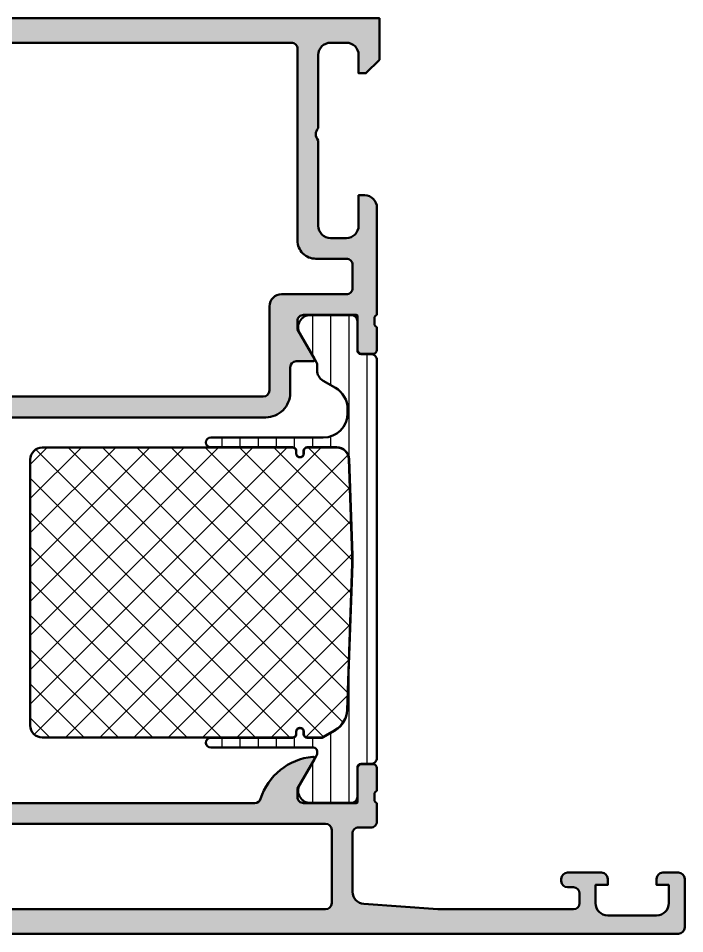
# Model space of a CAD drawing. Extents: x -20 to 78, y 0 to 75.
# Drawn here: x 23.4 to 78, y 0 to 75 of the extents above; entities that cross this region are included whole.
import ezdxf

# ---------------------------------------------------------------- set-up
doc = ezdxf.new("R2010")
doc.units = 0
for name, color, linetype, lineweight in [('0S-Alu contour', 7, 'Continuous', 50), ('0S-Alu hatch', 252, 'Continuous', 25), ('0S-Plastic contour', 254, 'Continuous', 50), ('0S-Plastic hatch', 253, 'Continuous', 25), ('0S-PT contour', 91, 'Continuous', 50), ('0S-PT hatch', 103, 'Continuous', 25)]:
    doc.layers.add(name, color=color, linetype=linetype, lineweight=lineweight)

# ---------------------------------------------------------------- blocks, each defined once
blk = doc.blocks.new('398120__02D1A9B0_3933_430B_B89F_AB58C36A9925_')
at = {"layer": '0S-Alu hatch'}
h = blk.add_hatch(color=256, dxfattribs=at)
edge = h.paths.add_edge_path()
edge.add_arc((51.80000305164131, 59.50001525878853), 1.000000000116848, 0, 90.00087426482519)
edge.add_line((51.79998779284158, 60.50001525878896), (51.30000305175771, 60.50001525878849))
edge.add_line((51.30000305175771, 60.50001525878849), (51.30000305175768, 58.00001525878918))
edge.add_ellipse((50.29991565428434, 58.00010265625186), major_axis=(-1.000087401292168, 0), ratio=1, start_angle=90.00501389832078, end_angle=179.994992931788, ccw=False)
edge.add_line((50.30000317096669, 57.00001525878895), (48.99995434284209, 57.00001525878928))
edge.add_ellipse((49.00001314057064, 58.0000740565179), major_axis=(-1.000058799457105, 0), ratio=1, start_angle=0.0033686639744132663, end_angle=89.9966313363825, ccw=False)
edge.add_line((47.99995434284202, 58.00001525878688), (47.99995434284219, 65.00001526045027))
edge.add_ellipse((48.52492478359097, 65.49998366327704), major_axis=(-0.724956803875319, 0), ratio=1, start_angle=-43.607853787461124, end_angle=43.6026217827727, ccw=False)
edge.add_line((47.9999999999997, 66.00000000206686), (47.99999999999987, 71.9999999999998))
edge.add_ellipse((49.00005492741279, 71.99994507258678), major_axis=(-1.000054928921338, 0), ratio=1, start_angle=270.0031469360514, end_angle=359.9968530639975, ccw=False)
edge.add_line((49.00000000000042, 72.99999999999967), (50.30000305175796, 73))
edge.add_ellipse((50.29997722375023, 71.99997417199249), major_axis=(-1.000025828341043, 0), ratio=1, start_angle=180.0014797973691, end_angle=269.99852020238404, ccw=False)
edge.add_line((51.30000305175775, 71.99999999999594), (51.30000305175774, 70.49999999999977))
edge.add_line((51.30000305175774, 70.49999999999977), (51.89999389648405, 70.5000000000001))
edge.add_line((51.89999389648405, 70.5000000000001), (52.99999999999968, 71.60000610351538))
edge.add_line((52.99999999999968, 71.60000610351538), (53.00000000000013, 75.00000000000011))
edge.add_line((53.00000000000013, 75.00000000000011), (-19.50000000000563, 75))
edge.add_arc((-19.5000152601863, 74.50001525669379), 0.4999847435390946, 89.998251258746, 180.0069943259561)
edge.add_line((-20, 74.49995422154791), (-20, 70.50000000001023))
edge.add_arc((-19.4999694824217, 70.50003051757794), 0.5000305185095606, 180.0034968421549, 269.9965031559772)
edge.add_line((-19.50000000000509, 69.99999999999964), (-18.19999694824733, 69.99999999999955))
edge.add_arc((-18.19996642880176, 70.49996948335261), 0.4999694842845774, 269.9965025156924, 360.0069945406403)
edge.add_line((-17.6999969482427, 70.5000305185091), (-17.69999694824231, 71.00000000000036))
edge.add_line((-17.69999694824231, 71.00000000000036), (-18.69999694824236, 71.00000000000001))
edge.add_line((-18.69999694824236, 71.00000000000001), (-18.69999694824227, 72.49999999999974))
edge.add_ellipse((-17.6999318731448, 72.49993492490232), major_axis=(-1.000065077214713, 0), ratio=1, start_angle=270.0037282858344, end_angle=359.99627171418564, ccw=False)
edge.add_line((-17.69999694824266, 73.49999999999979), (-13.6999969482427, 73.5))
edge.add_ellipse((-13.70001368614043, 72.49998326210189), major_axis=(-1.000016738038183, 0), ratio=1, start_angle=180.0009589945736, end_angle=269.9990410051536, ccw=False)
edge.add_line((-12.69999694824233, 72.49999999999488), (-12.69999694824233, 70.99999999999989))
edge.add_line((-12.69999694824233, 70.99999999999989), (-13.69999694824233, 70.99999999999989))
edge.add_line((-13.69999694824233, 70.99999999999989), (-13.69999694824234, 70.49999999999974))
edge.add_arc((-13.19998621828667, 70.50001072995522), 0.5000107300708054, 180.0012295357285, 269.998770464053)
edge.add_line((-13.1999969482422, 69.99999999999955), (-11.89999389648497, 69.99999999999987))
edge.add_arc((-11.89998357637401, 70.49998967988942), 0.4999896799960589, 269.9988173779864, 360.0011826219717)
edge.add_line((-11.39999389648446, 70.50000000000001), (-11.39999389648426, 72.49999999999997))
edge.add_ellipse((-10.89998573452676, 72.49999183804262), major_axis=(-0.5000081620241157, 0), ratio=1, start_angle=270.0009352761508, end_angle=359.99906472380104, ccw=False)
edge.add_line((-10.89999389648412, 73.00000000000011), (-5.499984741216316, 72.99999999999977))
edge.add_ellipse((-5.499969481490239, 72.50003051501768), major_axis=(-0.4999694852149618, 0), ratio=1, start_angle=179.993005459464, end_angle=270.0017487425267, ccw=False)
edge.add_line((-5.000000000000795, 72.499969479862), (-5.000000000000085, 65.69967314112003))
edge.add_arc((-4.499991838042532, 65.69968130307734), 0.500008162024169, 180.0009352761989, 269.9990647238342)
edge.add_line((-4.500000000000021, 65.19967314111979), (-2.000000000000056, 65.19968839990895))
edge.add_line((-2.000000000000056, 65.19968839990895), (-2.000000000000341, 58.50017020381485))
edge.add_ellipse((-2.525024219871546, 58.00016275935336), major_axis=(-0.7250226727270503, 0), ratio=1, start_angle=136.3989482371448, end_angle=223.6019249855693, ccw=False)
edge.add_line((-1.999992379642126, 57.50016331664008), (-2.00000000000017, 50.70000762939478))
edge.add_ellipse((-2.07883644654323, 50.43248703740165), major_axis=(-0.2788950563274461, 0), ratio=1, start_angle=178.835410625902, end_angle=253.58012358050502, ccw=False)
edge.add_line((-1.79999900000017, 50.42681862940328), (-1.79999900000017, 49.97322462940329))
edge.add_ellipse((-2.078867095643338, 49.96756396992623), major_axis=(-0.2789255417371498, 0), ratio=1, start_angle=106.42459455535459, end_angle=181.1628700728881, ccw=False)
edge.add_line((-2.00000000000017, 49.70002062940328), (-2.00000000000017, 47.82000962939477))
edge.add_arc((-1.700000000000166, 47.82000962939477), 0.3000000000000043, 180, 269.9999999999986)
edge.add_line((-1.700000000000173, 47.52000962939477), (-0.7200256809573986, 47.52000962939478))
edge.add_arc((-0.7200256809573915, 47.82000962939479), 0.3000000000000114, 269.9999999999986, 360)
edge.add_line((-0.4200256809573802, 47.82000962939479), (-0.4200256809573731, 50.58000762939478))
edge.add_ellipse((-0.3000256809573844, 50.58000762939478), major_axis=(-0.1199999999999886, 0), ratio=1, start_angle=269.9999999999992, end_angle=360, ccw=False)
edge.add_line((-0.3000256809573827, 50.70000762939477), (3.999999999999964, 50.70000762939423))
edge.add_ellipse((4.000010320110773, 50.20001794950518), major_axis=(-0.4999896799955616, 0), ratio=1, start_angle=179.9988173777202, end_angle=270.0011826219963, ccw=False)
edge.add_line((4.499999999999829, 50.20000762939457), (4.499999999999772, 49.49999542236394))
edge.add_line((4.499999999999772, 49.49999542236394), (3.111755371093259, 47.09548492431601))
edge.add_arc((3.238705966638882, 47.03879453779896), 0.1390332824644509, 155.9366245845909, 266.6097434881471)
edge.add_line((3.230484008788912, 46.9000045776363), (4.599999999999305, 46.90000457763672))
edge.add_ellipse((4.599999999999721, 46.40000457763635), major_axis=(-0.5000000000003695, 0), ratio=1, start_angle=180, end_angle=270.00000000004775, ccw=False)
edge.add_line((5.100000000000093, 46.40000457763635), (5.099999999999624, 44.30290475058352))
edge.add_arc((7.099999999999432, 44.3029047505836), 1.999999999999808, 180, 270.000000000008)
edge.add_line((7.09999999999971, 42.3029047505838), (43.70000305175674, 42.30290475058402))
edge.add_arc((43.70000305175742, 44.30290475058379), 1.999999999999765, 269.9999999999803, 360)
edge.add_line((45.70000305175719, 44.30290475058379), (45.70000305175738, 46.40000457763719))
edge.add_ellipse((46.2000030517572, 46.40000457763697), major_axis=(-0.4999999999998224, 0), ratio=1, start_angle=270.0000000000008, end_angle=360, ccw=False)
edge.add_line((46.20000305175719, 46.90000457763679), (47.56953430175811, 46.90000457763652))
edge.add_arc((47.56129753256996, 47.03880353374137), 0.1390431392858231, 273.3961299496291, 384.0575019780898)
edge.add_line((47.68826293945283, 47.09548492431645), (46.300018310547, 49.49999542236355))
edge.add_line((46.300018310547, 49.49999542236355), (46.30001831054676, 50.20000762940488))
edge.add_ellipse((46.80000305385283, 50.20002288958067), major_axis=(-0.4999847435389595, 0), ratio=1, start_angle=-90.00699432653659, end_angle=0.0017487408159126971, ccw=False)
edge.add_line((46.80006408900378, 50.70000762939423), (51.10002873271446, 50.69998678683148))
edge.add_ellipse((51.10002873271445, 50.57998678683148), major_axis=(-0.1200000000000116, 0), ratio=1, start_angle=180, end_angle=269.9999999999966, ccw=False)
edge.add_line((51.22002873271447, 50.57998678683148), (51.22002873271447, 47.81998878683149))
edge.add_arc((51.52002873271446, 47.81998878683149), 0.2999999999999971, 180, 270)
edge.add_line((51.52002873271446, 47.51998878683148), (52.50000305175726, 47.51998878683148))
edge.add_arc((52.50000305175726, 47.81998878683148), 0.2999999999999971, 270, 360)
edge.add_line((52.80000305175725, 47.81998878683148), (52.80000305175725, 49.69999978684001))
edge.add_ellipse((52.8788701474004, 49.96754312736293), major_axis=(-0.2789255417371246, 0), ratio=1, start_angle=-1.1628700728908825, end_angle=73.57540544464808, ccw=False)
edge.add_line((52.60000205175726, 49.97320378684001), (52.60000205175725, 50.42679778684))
edge.add_ellipse((52.87883949830028, 50.43246619483838), major_axis=(-0.2788950563274168, 0), ratio=1, start_angle=-73.5801235805099, end_angle=1.1645893740997053, ccw=False)
edge.add_line((52.80000305175725, 50.69998678683148), (52.80000305175816, 59.50001525878853))
edge = h.paths.add_edge_path()
edge.add_arc((45.00001831055015, 51.40001068115243), 0.999999999999929, 89.9999999999992, 179.9998349564778)
edge.add_line((44.00001831055436, 51.40001356170529), (44.00000305175718, 44.50287423300506))
edge.add_ellipse((43.49999232068512, 44.50291548324218), major_axis=(-0.5000107327736061, 0), ratio=1, start_angle=90.00122966388119, end_angle=179.9952731725924, ccw=False)
edge.add_line((43.50000305175718, 44.00290475058374), (7.29999999999989, 44.0029047505835))
edge.add_ellipse((7.300010731072887, 44.50291548324314), major_axis=(-0.5000107327747844, 0), ratio=1, start_angle=0.004726827407694145, end_angle=89.99877033601058, ccw=False)
edge.add_line((6.799999999999648, 44.50287423300703), (6.799984741219041, 51.40001068114408))
edge.add_arc((5.79998678837488, 51.40001272830821), 0.9999979528462567, 359.9998827062908, 450.000117294064)
edge.add_line((5.79998474121146, 52.40001068115237), (0.2000032607961373, 52.40001068115214))
edge.add_ellipse((0.2000032607958602, 52.9000106811524), major_axis=(-0.5000000000002629, 0), ratio=1, start_angle=0, end_angle=90.00000000003178, ccw=False)
edge.add_line((-0.2999967392044027, 52.9000106811524), (-0.2999967392045164, 54.20015538529483))
edge.add_line((-0.2999967392045164, 54.20015538529483), (0.5000076203581258, 55.00015974485755))
edge.add_line((0.5000076203581258, 55.00015974485755), (0.5000076203580761, 61.00016574322001))
edge.add_line((0.5000076203580761, 61.00016574322001), (-0.2999967392046514, 61.80017010278255))
edge.add_line((-0.2999967392046514, 61.80017010278255), (-0.2999818984777107, 65.89967640189842))
edge.add_arc((-1.299970054047385, 65.89967277858007), 0.9999881555762389, 0.0002076039762187, 90.00066666754307)
edge.add_line((-1.299981689453211, 66.89966093408862), (-2.799981689452565, 66.89966093408874))
edge.add_ellipse((-2.799992009563304, 67.39965061408498), major_axis=(-0.4999896801027469, 0), ratio=1, start_angle=-0.001182622279827683, end_angle=90.00118262198811, ccw=False)
edge.add_line((-3.299981689559544, 67.39966093419557), (-3.299981689452692, 72.49998779297869))
edge.add_ellipse((-2.799996947776286, 72.50000305129196), major_axis=(-0.4999847419092236, 0), ratio=1, start_angle=-89.99825141756958, end_angle=0.0017485271769146493, ccw=False)
edge.add_line((-2.800012206570954, 72.99998779296834), (45.79995434283747, 72.99998779296871))
edge.add_ellipse((45.79998486228378, 72.5000183096165), major_axis=(-0.4999694842837102, 0), ratio=1, start_angle=179.9930054594119, end_angle=270.0034974843906, ccw=False)
edge.add_line((46.29995434284197, 72.49995727446047), (46.29995434284194, 56.80001068115186))
edge.add_arc((47.79995434284177, 56.80001068115185), 1.499999999999836, 180, 270.0000000000043)
edge.add_line((47.79995434284188, 55.30001068115201), (50.3000030517575, 55.30001068115211))
edge.add_ellipse((50.30000305175767, 54.80001068115234), major_axis=(-0.4999999999997798, 0), ratio=1, start_angle=180, end_angle=270.00000000001955, ccw=False)
edge.add_line((50.80000305175745, 54.80001068115234), (50.80000305175771, 52.90001068115201))
edge.add_ellipse((50.30000305175814, 52.90001068115228), major_axis=(-0.4999999999995737, 0), ratio=1, start_angle=89.9999999999626, end_angle=180, ccw=False)
edge.add_line((50.30000305175781, 52.40001068115271), (45.00001831055016, 52.40001068115235))
at = {"layer": '0S-Alu contour', "color": 7}
for points in [[(-20, 74.49995422154791), (-20, 70.50000000001023)], [(51.30000305175775, 71.99999999999594), (51.30000305175774, 70.49999999999977), (51.89999389648405, 70.5000000000001), (52.99999999999968, 71.60000610351538), (53.00000000000013, 75.00000000000011), (-19.50000000000563, 75)], [(-17.69999694824266, 73.49999999999979), (-13.6999969482427, 73.5)], [(-10.89999389648412, 73.00000000000011), (-5.499984741216316, 72.99999999999977)], [(-2.800012206570954, 72.99998779296834), (45.79995434283747, 72.99998779296871)], [(49.00000000000042, 72.99999999999967), (50.30000305175796, 73)], [(-17.6999969482427, 70.5000305185091), (-17.69999694824231, 71.00000000000036), (-18.69999694824236, 71.00000000000001), (-18.69999694824227, 72.49999999999974)], [(-12.69999694824233, 72.49999999999488), (-12.69999694824233, 70.99999999999989), (-13.69999694824233, 70.99999999999989), (-13.69999694824234, 70.49999999999974)], [(-11.39999389648446, 70.50000000000001), (-11.39999389648426, 72.49999999999997)], [(-5.000000000000795, 72.499969479862), (-5.000000000000085, 65.69967314112003)], [(-3.299981689559544, 67.39966093419557), (-3.299981689452692, 72.49998779297869)], [(46.29995434284197, 72.49995727446047), (46.29995434284194, 56.80001068115186)], [(47.9999999999997, 66.00000000206686), (47.99999999999987, 71.9999999999998)], [(-19.50000000000509, 69.99999999999964), (-18.19999694824733, 69.99999999999955)], [(-13.1999969482422, 69.99999999999955), (-11.89999389648497, 69.99999999999987)], [(-1.299981689453211, 66.89966093408862), (-2.799981689452565, 66.89966093408874)], [(-0.2999967392044027, 52.9000106811524), (-0.2999967392045164, 54.20015538529483), (0.5000076203581258, 55.00015974485755), (0.5000076203580761, 61.00016574322001), (-0.2999967392046514, 61.80017010278255), (-0.2999818984777107, 65.89967640189842)], [(-4.500000000000021, 65.19967314111979), (-2.000000000000056, 65.19968839990895), (-2.000000000000341, 58.50017020381485)], [(47.99995434284202, 58.00001525878688), (47.99995434284219, 65.00001526045027)], [(51.79998779284158, 60.50001525878896), (51.30000305175771, 60.50001525878849), (51.30000305175768, 58.00001525878918)], [(52.80000305175725, 50.69998678683148), (52.80000305175816, 59.50001525878853)], [(-1.999992379642126, 57.50016331664008), (-2.00000000000017, 50.70000762939478)], [(50.30000317096669, 57.00001525878895), (48.99995434284209, 57.00001525878928)], [(47.79995434284188, 55.30001068115201), (50.3000030517575, 55.30001068115211)], [(50.80000305175745, 54.80001068115234), (50.80000305175771, 52.90001068115201)], [(5.79998474121146, 52.40001068115237), (0.2000032607961373, 52.40001068115214)], [(50.30000305175781, 52.40001068115271), (45.00001831055016, 52.40001068115235)], [(6.799999999999648, 44.50287423300703), (6.799984741219041, 51.40001068114408)], [(44.00001831055436, 51.40001356170529), (44.00000305175718, 44.50287423300506)], [(-1.79999900000017, 50.42681862940328), (-1.79999900000017, 49.97322462940329)], [(-0.4200256809573802, 47.82000962939479), (-0.4200256809573731, 50.58000762939478)], [(-0.3000256809573827, 50.70000762939477), (3.999999999999964, 50.70000762939423)], [(46.80006408900378, 50.70000762939423), (51.10002873271446, 50.69998678683148)], [(51.22002873271447, 50.57998678683148), (51.22002873271447, 47.81998878683149)], [(52.60000205175726, 49.97320378684001), (52.60000205175725, 50.42679778684)], [(-2.00000000000017, 49.70002062940328), (-2.00000000000017, 47.82000962939477)], [(4.499999999999829, 50.20000762939457), (4.499999999999772, 49.49999542236394), (3.111755371093259, 47.09548492431601)], [(47.68826293945283, 47.09548492431645), (46.300018310547, 49.49999542236355), (46.30001831054676, 50.20000762940488)], [(52.80000305175725, 47.81998878683148), (52.80000305175725, 49.69999978684001)], [(-1.700000000000173, 47.52000962939477), (-0.7200256809573986, 47.52000962939478)], [(51.52002873271446, 47.51998878683148), (52.50000305175726, 47.51998878683148)], [(3.230484008788912, 46.9000045776363), (4.599999999999305, 46.90000457763672)], [(46.20000305175719, 46.90000457763679), (47.56953430175811, 46.90000457763652)], [(5.100000000000093, 46.40000457763635), (5.099999999999624, 44.30290475058352)], [(45.70000305175719, 44.30290475058379), (45.70000305175738, 46.40000457763719)], [(43.50000305175718, 44.00290475058374), (7.29999999999989, 44.0029047505835)], [(7.09999999999971, 42.3029047505838), (43.70000305175674, 42.30290475058402)]]:
    blk.add_lwpolyline(points, dxfattribs=at)
for centre, radius, start, end in [((-19.5000152601863, 74.50001525669379), 0.4999847435390946, 89.998251258746, 180.0069943259561), ((-19.4999694824217, 70.50003051757794), 0.5000305185095606, 180.0034968421549, 269.9965031559772), ((-18.19996642880176, 70.49996948335261), 0.4999694842845774, 269.9965025156924, 0.0069945406403398), ((-13.19998621828667, 70.50001072995522), 0.5000107300708054, 180.0012295357285, 269.998770464053), ((-11.89998357637401, 70.49998967988942), 0.4999896799960589, 269.9988173779864, 0.0011826219716948), ((-1.299970054047385, 65.89967277858007), 0.9999881555762389, 0.0002076039762187, 90.00066666754307), ((-4.499991838042532, 65.69968130307734), 0.500008162024169, 180.0009352761989, 269.9990647238342), ((51.80000305164131, 59.50001525878853), 1.000000000116848, 0, 90.00087426482519), ((47.79995434284177, 56.80001068115185), 1.499999999999836, 180, 270.0000000000043), ((5.79998678837488, 51.40001272830821), 0.9999979528462567, 359.9998827062908, 90.00011729406407), ((45.00001831055015, 51.40001068115243), 0.999999999999929, 89.9999999999992, 179.9998349564778), ((-1.700000000000166, 47.82000962939477), 0.3000000000000043, 180, 269.9999999999986), ((-0.7200256809573915, 47.82000962939479), 0.3000000000000114, 269.9999999999986, 0), ((51.52002873271446, 47.81998878683149), 0.2999999999999971, 180, 270), ((52.50000305175726, 47.81998878683148), 0.2999999999999971, 270, 0), ((3.238705966638882, 47.03879453779896), 0.1390332824644509, 155.9366245845909, 266.6097434881471), ((47.56129753256996, 47.03880353374137), 0.1390431392858231, 273.3961299496291, 24.05750197808985), ((7.099999999999432, 44.3029047505836), 1.999999999999808, 180, 270.000000000008), ((43.70000305175742, 44.30290475058379), 1.999999999999765, 269.9999999999803, 0)]:
    blk.add_arc(centre, radius, start, end, dxfattribs=at)
at = {"layer": '0S-Alu contour', "color": 7, "extrusion": (0, 0, -1)}
for centre, radius, start, end in [((17.6999318731448, 72.49993492490232), 1.000065077214713, 0.003728285814337, 89.99627171416557), ((13.70001368614043, 72.49998326210189), 1.000016738038183, 90.00095899484646, 179.9990410054264), ((10.89998573452676, 72.49999183804262), 0.5000081620241157, 0.0009352761989486, 89.99906472384919), ((5.499969481490239, 72.50003051501768), 0.4999694852149619, 89.99825125747331, 180.0069945405361), ((2.799996947776286, 72.50000305129196), 0.4999847419092236, 359.9982514728231, 89.9982514175697), ((-45.79998486228378, 72.5000183096165), 0.4999694842837102, 89.99650251560941, 180.0069945405882), ((-49.00005492741279, 71.99994507258678), 1.000054928921338, 0.0031469360025308, 89.99685306394859), ((-50.29997722375023, 71.99997417199249), 1.000025828341043, 90.00147979761596, 179.9985202026309), ((2.799992009563304, 67.39965061408498), 0.4999896801027469, 269.9988173780119, 0.0011826222798784), ((-48.52492478359097, 65.49998366327704), 0.724956803875319, 316.3973782172273, 43.60785378746113), ((2.525024219871546, 58.00016275935336), 0.7250226727270503, 136.3980750144307, 223.6010517628552), ((-49.00001314057064, 58.0000740565179), 1.000058799457105, 270.0033686636175, 359.9966313360256), ((-50.29991565428434, 58.00010265625186), 1.000087401292168, 180.0050070682121, 269.9949861016792), ((-50.30000305175767, 54.80001068115234), 0.4999999999997798, 89.99999999998046, 180), ((-0.2000032607958602, 52.9000106811524), 0.5000000000002629, 269.9999999999682, 0), ((-50.30000305175814, 52.90001068115228), 0.4999999999995737, 180, 270.0000000000374), ((2.07883644654323, 50.43248703740165), 0.2788950563274461, 106.419876419495, 181.1645893740981), ((0.3000256809573844, 50.58000762939478), 0.1199999999999886, 0, 90.00000000000081), ((-4.000010320110773, 50.20001794950518), 0.4999896799955616, 89.9988173780037, 180.0011826222798), ((-46.80000305385283, 50.20002288958067), 0.4999847435389595, 359.9982512591841, 90.00699432653659), ((-51.10002873271445, 50.57998678683148), 0.1200000000000116, 90.0000000000034, 180), ((-52.87883949830028, 50.43246619483838), 0.2788950563274168, 358.8354106259003, 73.58012358050983), ((2.078867095643338, 49.96756396992623), 0.2789255417371498, 178.8371299271119, 253.5754054446454), ((-52.8788701474004, 49.96754312736293), 0.2789255417371246, 286.4245945553519, 1.162870072890926), ((-4.599999999999721, 46.40000457763635), 0.5000000000003695, 89.99999999995227, 180), ((-46.2000030517572, 46.40000457763697), 0.4999999999998224, 0, 89.9999999999992), ((-7.300010731072887, 44.50291548324314), 0.5000107327747844, 270.0012296639894, 359.9952731725923), ((-43.49999232068512, 44.50291548324218), 0.5000107327736061, 180.0047268274077, 269.9987703361188)]:
    blk.add_arc(centre, radius, start, end, dxfattribs=at)
blk = doc.blocks.new('398130__3C448968_4FC6_4218_82E7_3EBBCCDA2198_')
at = {"layer": '0S-Alu hatch'}
h = blk.add_hatch(color=256, dxfattribs=at)
edge = h.paths.add_edge_path()
edge.add_line((8.000030517471698, 10.70000000010672), (42.79997253313679, 10.70000000010672))
edge.add_arc((42.80000305072009, 11.20000000010681), 0.5000000009314065, 269.9965029425557, 342.25506847118)
edge.add_ellipse((48.03832825730921, 9.523709738768096), major_axis=(-5.000000000000038, 0), ratio=1, start_angle=275.6317879854265, end_angle=342.2550684711851, ccw=False)
edge.add_ellipse((47.56129708501218, 14.36121309170191), major_axis=(-0.1390332824644175, 0), ratio=1, start_angle=155.9366245844965, end_angle=275.6317879854224, ccw=False)
edge.add_line((47.68824768055767, 14.30452270518467), (46.30000305165142, 11.90001220713797))
edge.add_line((46.30000305165142, 11.90001220713797), (46.30000305165142, 11.2000000001067))
edge.add_arc((46.7999927315409, 11.1999896799962), 0.4999896799959951, 179.9988173777201, 270.0011826219663)
edge.add_line((46.80000305165146, 10.70000000010671), (51.1000287326086, 10.70000000010669))
edge.add_arc((51.1000287326086, 10.82000000010671), 0.1200000000000188, 270, 360)
edge.add_line((51.22002873260862, 10.82000000010671), (51.22002873260862, 13.57999800010672))
edge.add_ellipse((51.52002873260864, 13.5799980001067), major_axis=(-0.3000000000000184, 0), ratio=1, start_angle=270.00000000000136, end_angle=360, ccw=False)
edge.add_line((51.52002873260864, 13.87999800010672), (52.50000305165141, 13.87999800010671))
edge.add_ellipse((52.5000030516514, 13.57999800010669), major_axis=(-0.300000000000022, 0), ratio=1, start_angle=180, end_angle=269.99999999999864, ccw=False)
edge.add_line((52.80000305165142, 13.5799980001067), (52.80000305165142, 11.69998700009822))
edge.add_arc((52.87887014729459, 11.43244365957527), 0.2789255417371583, 106.4245945553558, 181.162870072888)
edge.add_line((52.60000205165141, 11.4267830000982), (52.60000205165141, 10.97318900009819))
edge.add_arc((52.87883949819445, 10.96752059209981), 0.2788950563274093, 178.8354106259031, 253.5801235805079)
edge.add_line((52.80000305165142, 10.70000000010672), (52.8000030516514, 9.200000000106767))
edge.add_ellipse((52.3000030516514, 9.200000000106753), major_axis=(-0.5, 0), ratio=1, start_angle=89.9999999999967, end_angle=180, ccw=False)
edge.add_line((52.30000305165138, 8.700000000106751), (51.30000305165146, 8.700000000106826))
edge.add_arc((51.30000305165143, 8.200000000106826), 0.5, 89.99999999999675, 180)
edge.add_line((50.80000305165143, 8.200000000106826), (50.80000305165143, 3.431112664039972))
edge.add_arc((51.80000305165143, 3.431112664039972), 1, 180, 265.9144446212554)
edge.add_line((51.7287570705938, 2.43365388785765), (57.80000305164975, 2.000000000106865))
edge.add_line((57.80000305164975, 2.000000000106865), (68.90000000010669, 2.000000000106666))
edge.add_arc((68.90000000010669, 2.500000000000113), 0.4999999998934462, 270, 360)
edge.add_line((69.40000000000013, 2.500000000000113), (69.40000000000013, 3.30000000000011))
edge.add_arc((68.90000000000013, 3.30000000000011), 0.5, 0, 90)
edge.add_line((68.90000000000013, 3.80000000000011), (68.40000000000013, 3.80000000000011))
edge.add_ellipse((68.40000000000013, 4.300000000000105), major_axis=(-0.4999999999999947, 0), ratio=1, start_angle=0, end_angle=90, ccw=False)
edge.add_line((67.90000000000013, 4.30000000000011), (67.90000000000013, 4.500000000000113))
edge.add_ellipse((68.40000000000013, 4.500000000000119), major_axis=(-0.5, 0), ratio=1, start_angle=270, end_angle=360, ccw=False)
edge.add_line((68.40000000000013, 5.000000000000113), (71.20000000000013, 5.000000000000113))
edge.add_ellipse((71.20000000000013, 4.500000000000119), major_axis=(-0.4999999999999947, 0), ratio=1, start_angle=180, end_angle=270, ccw=False)
edge.add_line((71.70000000000013, 4.500000000000113), (71.70000000000013, 4.000000000000113))
edge.add_line((71.70000000000013, 4.000000000000113), (70.70000000000013, 4.000000000000113))
edge.add_line((70.70000000000013, 4.000000000000113), (70.70000000000013, 2.500000000000113))
edge.add_arc((71.70000000000013, 2.500000000000113), 1, 180, 270)
edge.add_line((71.70000000000013, 1.500000000000113), (75.70000000000013, 1.500000000000113))
edge.add_arc((75.70000000000013, 2.500000000000113), 1, 270, 360)
edge.add_line((76.70000000000013, 2.500000000000113), (76.70000000000013, 4.000000000000113))
edge.add_line((76.70000000000013, 4.000000000000113), (75.70000000000013, 4.000000000000113))
edge.add_line((75.70000000000013, 4.000000000000113), (75.70000000000013, 4.500000000000113))
edge.add_ellipse((76.20000000000013, 4.500000000000119), major_axis=(-0.5, 0), ratio=1, start_angle=270, end_angle=360, ccw=False)
edge.add_line((76.20000000000013, 5.000000000000113), (77.50000000000013, 5.000000000000113))
edge.add_ellipse((77.50000000000013, 4.500000000000119), major_axis=(-0.4999999999999947, 0), ratio=1, start_angle=180, end_angle=270, ccw=False)
edge.add_line((78.00000000000013, 4.500000000000113), (78.00000000000013, 0.5000000000001137))
edge.add_ellipse((77.50000000010664, 0.5000000000001147), major_axis=(-0.4999999998934897, 0), ratio=1, start_angle=90, end_angle=180, ccw=False)
edge.add_line((77.50000000010664, 1.06624e-10), (5.49999999988816, 1.066951e-10))
edge.add_ellipse((5.500030517471416, 0.5000305176849342), major_axis=(-0.5000305185095052, 0), ratio=1, start_angle=0.0034968421549024242, end_angle=89.99650315599172, ccw=False)
edge.add_line((4.999999999893177, 0.5000000001178521), (4.999999999893219, 7.999961851679486))
edge.add_arc((4.500030519800063, 8.000030516230154), 0.4999694848082648, 359.9921311418369, 450.0034975377364)
edge.add_line((4.499999999888231, 8.500000000106896), (-4.500000000111839, 8.50000000010668))
edge.add_ellipse((-4.49996948252864, 9.000030517684875), major_axis=(-0.5000305185094622, 0), ratio=1, start_angle=0.0034968421549024242, end_angle=89.9965031559982, ccw=False)
edge.add_line((-5.000000000106837, 9.000000000117796), (-5.000000000106822, 9.300048826123557))
edge.add_ellipse((-4.499938970537088, 9.299942014611617), major_axis=(-0.5000610409770414, 0), ratio=1, start_angle=270.0069926204767, end_angle=359.9877617962513, ccw=False)
edge.add_line((-4.500000000111967, 9.800003051864504), (-2.499984741555465, 9.80000305186448))
edge.add_arc((-2.499984741550505, 10.29998779354095), 0.4999847416764674, 269.9999999994317, 360.0017485284276)
edge.add_line((-2.000000000106862, 10.30000305186436), (-2.000000000106354, 10.70000000138601))
edge.add_arc((-2.078836446649361, 10.96752059337912), 0.2788950563274126, 286.4198764194859, 361.1645893740941)
edge.add_line((-1.799999000106335, 10.97318900137747), (-1.799999000106339, 11.42678300137746))
edge.add_arc((-2.078867095749529, 11.43244366085452), 0.2789255417371718, 358.8371299271138, 433.5754054446449)
edge.add_line((-2.000000000106354, 11.69998700137748), (-2.000000000106325, 13.57999800138599))
edge.add_ellipse((-1.700000000106316, 13.579998001386), major_axis=(-0.3000000000000091, 0), ratio=1, start_angle=270.000000000005, end_angle=360, ccw=False)
edge.add_line((-1.700000000106342, 13.87999800138601), (-0.7200256810635466, 13.879998001386))
edge.add_ellipse((-0.7200256810635617, 13.57999800138601), major_axis=(-0.2999999999999971, 0), ratio=1, start_angle=180, end_angle=269.9999999999971, ccw=False)
edge.add_line((-0.4200256810635637, 13.57999800138601), (-0.420025681063521, 10.82000000138595))
edge.add_arc((-0.3000256810344979, 10.82000000138598), 0.1200000000290231, 180, 270.0000000000068)
edge.add_line((-0.3000256810344837, 10.70000000135695), (3.999999999893645, 10.70000000010671))
edge.add_arc((4.000010320003909, 11.19998967999595), 0.4999896799957481, 269.9988173780662, 360.0011826225881)
edge.add_line((4.49999999989315, 11.20000000010923), (4.499999999893134, 11.90001220713789))
edge.add_line((4.499999999893134, 11.90001220713789), (3.111755370986969, 14.30452270518491))
edge.add_ellipse((3.238705966532605, 14.3612130917019), major_axis=(-0.139033282464443, 0), ratio=1, start_angle=-95.63175255601732, end_angle=24.063375415386076, ccw=False)
edge.add_ellipse((2.761677785553365, 9.5237094437923), major_axis=(-4.999999999999861, 0), ratio=1, start_angle=197.745016331612, end_angle=264.3682474439811, ccw=False)
edge.add_arc((8.000010727789913, 11.20001072772665), 0.5000107280115414, 197.7450163316183, 270.0022676818337)
edge = h.paths.add_edge_path()
edge.add_arc((48.60001525868259, 8.500000000106551), 0.5, 0, 90)
edge.add_line((48.60001525868259, 9.000000000106551), (7.199957277376512, 9.000000000106766))
edge.add_arc((7.200064088903943, 8.499938970536931), 0.500061040977145, 90.01223820547926, 179.9930073812266)
edge.add_line((6.70000305165095, 8.500000000096945), (6.700003051650952, 2.50000000010668))
edge.add_arc((7.200018866108905, 2.500015814564832), 0.5000158147080422, 180.0018121461791, 269.9981878539248)
edge.add_line((7.200003051650952, 2.000000000106879), (48.60001525868259, 2.000000000106894))
edge.add_arc((48.60001525868259, 2.500000000106894), 0.5, 270, 360)
edge.add_line((49.10001525868259, 2.500000000106894), (49.10001525868259, 8.500000000106551))
at = {"layer": '0S-Alu contour', "color": 7}
for points in [[(4.49999999989315, 11.20000000010923), (4.499999999893134, 11.90001220713789), (3.111755370986969, 14.30452270518491)], [(47.68824768055767, 14.30452270518467), (46.30000305165142, 11.90001220713797), (46.30000305165142, 11.2000000001067)], [(-2.000000000106354, 11.69998700137748), (-2.000000000106325, 13.57999800138599)], [(-1.700000000106342, 13.87999800138601), (-0.7200256810635466, 13.879998001386)], [(-0.4200256810635637, 13.57999800138601), (-0.420025681063521, 10.82000000138595)], [(51.22002873260862, 10.82000000010671), (51.22002873260862, 13.57999800010672)], [(51.52002873260864, 13.87999800010672), (52.50000305165141, 13.87999800010671)], [(52.80000305165142, 13.5799980001067), (52.80000305165142, 11.69998700009822)], [(-1.799999000106335, 10.97318900137747), (-1.799999000106339, 11.42678300137746)], [(52.60000205165141, 11.4267830000982), (52.60000205165141, 10.97318900009819)], [(-2.000000000106862, 10.30000305186436), (-2.000000000106354, 10.70000000138601)], [(-0.3000256810344837, 10.70000000135695), (3.999999999893645, 10.70000000010671)], [(8.000030517471698, 10.70000000010672), (42.79997253313679, 10.70000000010672)], [(46.80000305165146, 10.70000000010671), (51.1000287326086, 10.70000000010669)], [(52.80000305165142, 10.70000000010672), (52.8000030516514, 9.200000000106767)], [(-4.500000000111967, 9.800003051864504), (-2.499984741555465, 9.80000305186448)], [(-5.000000000106837, 9.000000000117796), (-5.000000000106822, 9.300048826123557)], [(4.499999999888231, 8.500000000106896), (-4.500000000111839, 8.50000000010668)], [(6.70000305165095, 8.500000000096945), (6.700003051650952, 2.50000000010668)], [(48.60001525868259, 9.000000000106551), (7.199957277376512, 9.000000000106766)], [(49.10001525868259, 2.500000000106894), (49.10001525868259, 8.500000000106551)], [(52.30000305165138, 8.700000000106751), (51.30000305165146, 8.700000000106826)], [(4.999999999893177, 0.5000000001178521), (4.999999999893219, 7.999961851679486)], [(50.80000305165143, 8.200000000106826), (50.80000305165143, 3.431112664039972)], [(68.40000000000013, 5.000000000000113), (71.20000000000013, 5.000000000000113)], [(76.20000000000013, 5.000000000000113), (77.50000000000013, 5.000000000000113)], [(67.90000000000013, 4.30000000000011), (67.90000000000013, 4.500000000000113)], [(68.90000000000013, 3.80000000000011), (68.40000000000013, 3.80000000000011)], [(71.70000000000013, 4.500000000000113), (71.70000000000013, 4.000000000000113), (70.70000000000013, 4.000000000000113), (70.70000000000013, 2.500000000000113)], [(76.70000000000013, 2.500000000000113), (76.70000000000013, 4.000000000000113), (75.70000000000013, 4.000000000000113), (75.70000000000013, 4.500000000000113)], [(78.00000000000013, 4.500000000000113), (78.00000000000013, 0.5000000000001137)], [(69.40000000000013, 2.500000000000113), (69.40000000000013, 3.30000000000011)], [(51.7287570705938, 2.43365388785765), (57.80000305164975, 2.000000000106865), (68.90000000010669, 2.000000000106666)], [(7.200003051650952, 2.000000000106879), (48.60001525868259, 2.000000000106894)], [(71.70000000000013, 1.500000000000113), (75.70000000000013, 1.500000000000113)], [(77.50000000010664, 1.06624e-10), (5.49999999988816, 1.066951e-10)]]:
    blk.add_lwpolyline(points, dxfattribs=at)
at = {"layer": '0S-Alu contour', "color": 7, "extrusion": (0, 0, -1)}
for centre, radius, start, end in [((-3.238705966532605, 14.3612130917019), 0.139033282464443, 335.9366245846139, 95.63175255601737), ((-2.761677785553365, 9.5237094437923), 4.999999999999861, 95.63175255601892, 162.254983668388), ((-48.03832825730921, 9.523709738768096), 5.000000000000038, 17.74493152881492, 84.36821201457352), ((-47.56129708501218, 14.36121309170191), 0.1390332824644175, 84.36821201457757, 204.0633754155036), ((1.700000000106316, 13.579998001386), 0.3000000000000091, 0, 89.999999999995), ((0.7200256810635617, 13.57999800138601), 0.2999999999999971, 90.00000000000288, 180), ((-51.52002873260864, 13.5799980001067), 0.3000000000000185, 0, 89.99999999999864), ((-52.5000030516514, 13.57999800010669), 0.300000000000022, 90.00000000000136, 180), ((4.499938970537088, 9.299942014611617), 0.5000610409770414, 0.0122382037487302, 89.9930073795233), ((-52.3000030516514, 9.200000000106753), 0.5, 180, 270.0000000000033), ((4.49996948252864, 9.000030517684875), 0.5000305185094622, 270.0034968440018, 359.9965031578451), ((-68.40000000000013, 4.500000000000119), 0.5, 0, 90), ((-71.20000000000013, 4.500000000000119), 0.4999999999999947, 90, 180), ((-76.20000000000013, 4.500000000000119), 0.5, 0, 90), ((-77.50000000000013, 4.500000000000119), 0.4999999999999947, 90, 180), ((-68.40000000000013, 4.300000000000105), 0.4999999999999947, 270, 0), ((-5.500030517471416, 0.5000305176849342), 0.5000305185095052, 270.0034968440083, 359.9965031578451), ((-77.50000000010664, 0.5000000000001147), 0.4999999998934897, 180, 270)]:
    blk.add_arc(centre, radius, start, end, dxfattribs=at)
at = {"layer": '0S-Alu contour', "color": 7}
for centre, radius, start, end in [((-2.078867095749529, 11.43244366085452), 0.2789255417371718, 358.8371299271138, 73.57540544464497), ((52.87887014729459, 11.43244365957527), 0.2789255417371583, 106.4245945553558, 181.162870072888), ((-2.078836446649361, 10.96752059337912), 0.2788950563274126, 286.4198764194859, 1.164589374094107), ((-0.3000256810344979, 10.82000000138598), 0.1200000000290231, 180, 270.0000000000068), ((4.000010320003909, 11.19998967999595), 0.4999896799957481, 269.9988173780662, 0.0011826225880619), ((8.000010727789913, 11.20001072772665), 0.5000107280115414, 197.7450163316183, 270.0022676818337), ((42.80000305072009, 11.20000000010681), 0.5000000009314065, 269.9965029425557, 342.25506847118), ((46.7999927315409, 11.1999896799962), 0.4999896799959951, 179.9988173777201, 270.0011826219663), ((51.1000287326086, 10.82000000010671), 0.1200000000000188, 270, 0), ((52.87883949819445, 10.96752059209981), 0.2788950563274093, 178.8354106259031, 253.5801235805079), ((-2.499984741550505, 10.29998779354095), 0.4999847416764674, 269.9999999994317, 0.0017485284275911), ((4.500030519800063, 8.000030516230154), 0.4999694848082648, 359.9921311418369, 90.00349753773637), ((7.200064088903943, 8.499938970536931), 0.500061040977145, 90.01223820547926, 179.9930073812266), ((48.60001525868259, 8.500000000106551), 0.5, 0, 90), ((51.30000305165143, 8.200000000106826), 0.5, 89.99999999999675, 180), ((68.90000000000013, 3.30000000000011), 0.5, 0, 90), ((51.80000305165143, 3.431112664039972), 1, 180, 265.9144446212554), ((7.200018866108905, 2.500015814564832), 0.5000158147080422, 180.0018121461791, 269.9981878539248), ((48.60001525868259, 2.500000000106894), 0.5, 270, 0), ((68.90000000010669, 2.500000000000113), 0.4999999998934462, 270, 0), ((71.70000000000013, 2.500000000000113), 1, 180, 270), ((75.70000000000013, 2.500000000000113), 1, 270, 0)]:
    blk.add_arc(centre, radius, start, end, dxfattribs=at)
blk = doc.blocks.new('476230__10680059_4FA5_4217_9BD8_76D5AFD0F834_')
at = {"layer": '0S-PT hatch'}
h = blk.add_hatch(dxfattribs=at)
h.set_pattern_fill('ANSI37', color=256, scale=0.625, angle=90, style=0)
h.set_pattern_definition([(135, (0, 0), (-1.403165018917055, -1.403165018917055), []), (225, (0, 0), (1.403165018917055, -1.403165018917055), [])])
edge = h.paths.add_edge_path()
edge.add_arc((25.40000000000015, 38.85000000000007), 0.9800000000000039, 90, 180)
edge.add_line((24.42000000000014, 38.85000000000007), (24.42000000000014, 17.05000000000008))
edge.add_arc((25.40000000000013, 17.05000000000008), 0.9799999999999862, 180, 270.0000000000002)
edge.add_line((25.40000000000013, 16.07000000000009), (45.90000000000016, 16.07000000000008))
edge.add_arc((45.90000000000014, 16.35000000000008), 0.2800000000000047, 270.0000000000029, 360)
edge.add_line((46.18000000000015, 16.35000000000008), (46.18000000000016, 16.55000000000007))
edge.add_ellipse((46.50000000000017, 16.55000000000007), major_axis=(-0.3200000000000074, 0), ratio=1, start_angle=180, end_angle=360, ccw=False)
edge.add_line((46.82000000000018, 16.55000000000007), (46.82000000000015, 16.35000000000008))
edge.add_arc((47.10000000000014, 16.35000000000007), 0.2799999999999869, 180, 270.0000000000058)
edge.add_line((47.10000000000016, 16.07000000000008), (48.2641016151379, 16.07000000000008))
edge.add_arc((48.26410161513789, 16.25000000000011), 0.1800000000000388, 270.0000000000022, 299.9999999999916)
edge.add_line((48.35410161513789, 16.09411542731887), (49.36687235923223, 16.67883888904912))
edge.add_arc((48.37687235923222, 18.39356918854234), 1.980000000000031, 300, 357.9999999999992)
edge.add_line((50.35566619673005, 18.32446818507136), (50.77392045365072, 30.30170302290912))
edge.add_arc((40.80000000000266, 30.65000000000016), 9.979999999997485, 357.999999999999, 362)
edge.add_line((50.77392045365072, 30.99829697709103), (50.49853859933593, 38.88420150676853))
edge.add_arc((49.51913558885724, 38.85000000000007), 0.9799999999999705, 2.000000000000129, 90.00000000000207)
edge.add_line((49.51913558885721, 39.83000000000004), (47.10000000000016, 39.83000000000007))
edge.add_arc((47.10000000000017, 39.55000000000006), 0.2800000000000082, 90.00000000000146, 180)
edge.add_line((46.82000000000016, 39.55000000000007), (46.82000000000016, 39.35000000000007))
edge.add_ellipse((46.50000000000017, 39.35000000000007), major_axis=(-0.3199999999999932, 0), ratio=1, start_angle=0, end_angle=180, ccw=False)
edge.add_line((46.18000000000018, 39.35000000000007), (46.18000000000016, 39.55000000000008))
edge.add_arc((45.90000000000014, 39.55000000000007), 0.2800000000000224, 0, 89.99999999999564)
edge.add_line((45.90000000000016, 39.83000000000009), (25.40000000000015, 39.83000000000007))
at = {"layer": '0S-PT contour', "color": 7}
for points in [[(45.90000000000016, 39.83000000000009), (25.40000000000015, 39.83000000000007)], [(49.51913558885721, 39.83000000000004), (47.10000000000016, 39.83000000000007)], [(46.18000000000018, 39.35000000000007), (46.18000000000016, 39.55000000000008)], [(46.82000000000016, 39.55000000000007), (46.82000000000016, 39.35000000000007)], [(24.42000000000014, 38.85000000000007), (24.42000000000014, 17.05000000000008)], [(50.77392045365072, 30.99829697709103), (50.49853859933593, 38.88420150676853)], [(50.35566619673005, 18.32446818507136), (50.77392045365072, 30.30170302290912)], [(46.18000000000015, 16.35000000000008), (46.18000000000016, 16.55000000000007)], [(46.82000000000018, 16.55000000000007), (46.82000000000015, 16.35000000000008)], [(48.35410161513789, 16.09411542731887), (49.36687235923223, 16.67883888904912)], [(25.40000000000013, 16.07000000000009), (45.90000000000016, 16.07000000000008)], [(47.10000000000016, 16.07000000000008), (48.2641016151379, 16.07000000000008)]]:
    blk.add_lwpolyline(points, dxfattribs=at)
for centre, radius, start, end in [((25.40000000000015, 38.85000000000007), 0.9800000000000039, 90, 180), ((45.90000000000014, 39.55000000000007), 0.2800000000000224, 0, 89.99999999999564), ((47.10000000000017, 39.55000000000006), 0.2800000000000082, 90.00000000000146, 180), ((49.51913558885724, 38.85000000000007), 0.9799999999999705, 2.000000000000129, 90.00000000000207), ((40.80000000000266, 30.65000000000016), 9.979999999997485, 357.999999999999, 1.999999999999947), ((48.37687235923222, 18.39356918854234), 1.980000000000031, 300, 357.9999999999992), ((25.40000000000013, 17.05000000000008), 0.9799999999999862, 180, 270.0000000000002), ((45.90000000000014, 16.35000000000008), 0.2800000000000047, 270.0000000000029, 0), ((47.10000000000014, 16.35000000000007), 0.2799999999999869, 180, 270.0000000000058), ((48.26410161513789, 16.25000000000011), 0.1800000000000388, 270.0000000000022, 299.9999999999916)]:
    blk.add_arc(centre, radius, start, end, dxfattribs=at)
at = {"layer": '0S-PT contour', "color": 7, "extrusion": (0, 0, -1)}
for centre, radius, start, end in [((-46.50000000000017, 39.35000000000007), 0.3199999999999932, 180, 0), ((-46.50000000000017, 16.55000000000007), 0.3200000000000074, 0, 180)]:
    blk.add_arc(centre, radius, start, end, dxfattribs=at)
blk = doc.blocks.new('284529__AD6F01B6_1CB5_49AC_A0FB_905630283C3D___81A9BCA6_F40B_49CC_AFAF_59665EB626E4_')
at = {"layer": '0S-Plastic hatch'}
h = blk.add_hatch(dxfattribs=at)
h.set_pattern_fill('ANSI31', color=256, scale=0.4680000000000001, angle=45, style=0)
h.set_pattern_definition([(90, (0, 0), (-1.4859, 0), [])])
edge = h.paths.add_edge_path()
edge.add_ellipse((48.40000000000014, 42.99307806183477), major_axis=(-2.000000000000003, 0), ratio=1, start_angle=180, end_angle=240.0000000000005, ccw=False)
edge.add_line((50.40000000000016, 42.99307806183477), (50.40000000000013, 42.65000000000007))
edge.add_ellipse((48.40000000000014, 42.65000000000007), major_axis=(-2, 0), ratio=1, start_angle=90, end_angle=180, ccw=False)
edge.add_line((48.40000000000014, 40.65000000000007), (39.20000000000016, 40.65000000000007))
edge.add_arc((39.20000000000016, 40.25000000000007), 0.4000000000000057, 90, 270)
edge.add_line((39.20000000000016, 39.85000000000006), (41.80000000000016, 39.85000000000008))
edge.add_line((41.80000000000016, 39.85000000000008), (42.10000000000016, 39.85000000000008))
edge.add_line((42.10000000000016, 39.85000000000008), (45.90000000000016, 39.85000000000007))
edge.add_ellipse((45.90000000000014, 39.55000000000008), major_axis=(-0.2999999999999971, 0), ratio=1, start_angle=180, end_angle=269.99999999999727, ccw=False)
edge.add_line((46.20000000000014, 39.55000000000008), (46.20000000000016, 39.35000000000007))
edge.add_arc((46.50000000000017, 39.35000000000007), 0.3000000000000114, 180, 360)
edge.add_line((46.80000000000018, 39.35000000000007), (46.80000000000016, 39.55000000000008))
edge.add_ellipse((47.10000000000016, 39.55000000000008), major_axis=(-0.2999999999999971, 0), ratio=1, start_angle=270, end_angle=360, ccw=False)
edge.add_line((47.10000000000016, 39.85000000000007), (49.51913558885721, 39.85000000000007))
edge.add_ellipse((49.51913558885721, 38.85000000000007), major_axis=(-1, 0), ratio=1, start_angle=181.9999999999994, end_angle=270, ccw=False)
edge.add_line((50.51852641587631, 38.88489949670257), (50.7939082701911, 30.99899496702509))
edge.add_ellipse((40.80000000000008, 30.65000000000008), major_axis=(-10.00000000000005, 0), ratio=1, start_angle=178, end_angle=182.0000000000002, ccw=False)
edge.add_line((50.7939082701911, 30.30100503297505), (50.37565401327043, 18.32377019513731))
edge.add_ellipse((48.37687235923223, 18.39356918854232), major_axis=(-2.000000000000005, 0), ratio=1, start_angle=119.9999999999998, end_angle=178, ccw=False)
edge.add_line((49.37687235923224, 16.66151838097343), (48.36410161513789, 16.07679491924318))
edge.add_ellipse((48.2641016151379, 16.25000000000006), major_axis=(-0.199999999999984, 0), ratio=1, start_angle=90, end_angle=120.0000000000008, ccw=False)
edge.add_line((48.2641016151379, 16.05000000000007), (47.10000000000016, 16.05000000000007))
edge.add_ellipse((47.10000000000015, 16.35000000000006), major_axis=(-0.29999999999999, 0), ratio=1, start_angle=0, end_angle=90.00000000000267, ccw=False)
edge.add_line((46.80000000000016, 16.35000000000006), (46.80000000000016, 16.55000000000007))
edge.add_arc((46.50000000000017, 16.55000000000007), 0.2999999999999971, 0, 180)
edge.add_line((46.20000000000017, 16.55000000000007), (46.20000000000016, 16.35000000000006))
edge.add_ellipse((45.90000000000014, 16.35000000000008), major_axis=(-0.3000000000000114, 0), ratio=1, start_angle=90.00000000000267, end_angle=180, ccw=False)
edge.add_line((45.90000000000016, 16.05000000000007), (42.10000000000016, 16.05000000000008))
edge.add_line((42.10000000000016, 16.05000000000008), (41.50000000000016, 16.05000000000008))
edge.add_line((41.50000000000016, 16.05000000000008), (39.20000000000016, 16.05000000000008))
edge.add_arc((39.20000000000016, 15.65000000000007), 0.4000000000000057, 90, 270)
edge.add_line((39.20000000000016, 15.25000000000007), (47.60000000000014, 15.25000000000007))
edge.add_ellipse((47.60000000000013, 14.95000000000007), major_axis=(-0.2999999999999971, 0), ratio=1, start_angle=180, end_angle=269.99999999999727, ccw=False)
edge.add_line((47.90000000000013, 14.95000000000007), (47.90000000000015, 14.78525588832583))
edge.add_ellipse((47.40000000000015, 14.78525588832585), major_axis=(-0.5, 0), ratio=1, start_angle=149.9999999999981, end_angle=180, ccw=False)
edge.add_line((47.83301270189236, 14.53525588832583), (46.49052558883272, 12.21000000000008))
edge.add_arc((47.35655099261714, 11.71000000000007), 0.9999999999999853, 149.9999999999993, 270.0000000000008)
edge.add_line((47.35655099261715, 10.71000000000009), (50.70000000000014, 10.71000000000008))
edge.add_arc((50.70000000000015, 11.21000000000007), 0.4999999999999965, 269.9999999999992, 360)
edge.add_line((51.20000000000015, 11.21000000000008), (51.20000000000015, 13.61000000000008))
edge.add_ellipse((51.50000000000014, 13.61000000000008), major_axis=(-0.2999999999999971, 0), ratio=1, start_angle=270, end_angle=360, ccw=False)
edge.add_line((51.50000000000014, 13.91000000000008), (52.30000000000014, 13.91000000000008))
edge.add_arc((52.30000000000014, 14.41000000000008), 0.4999999999999965, 269.9999999999992, 360)
edge.add_line((52.80000000000014, 14.41000000000008), (52.80000000000014, 46.99000000000007))
edge.add_arc((52.30000000000014, 46.99000000000008), 0.4999999999999929, 0, 90.00000000000081)
edge.add_line((52.30000000000014, 47.49000000000008), (51.50000000000014, 47.49000000000008))
edge.add_ellipse((51.50000000000014, 47.79000000000007), major_axis=(-0.2999999999999971, 0), ratio=1, start_angle=0, end_angle=90, ccw=False)
edge.add_line((51.20000000000015, 47.79000000000007), (51.20000000000015, 50.19000000000009))
edge.add_arc((50.70000000000015, 50.19000000000009), 0.4999999999999929, 0, 90.00000000000081)
edge.add_line((50.70000000000014, 50.69000000000008), (47.35655099261715, 50.69000000000008))
edge.add_arc((47.35655099261715, 49.69000000000008), 1, 89.99999999999959, 210)
edge.add_line((46.49052558883271, 49.19000000000008), (47.83301270189236, 46.86474411167433))
edge.add_ellipse((47.40000000000015, 46.61474411167433), major_axis=(-0.4999999999999883, 0), ratio=1, start_angle=180, end_angle=209.9999999999998, ccw=False)
edge.add_line((47.90000000000013, 46.61474411167433), (47.90000000000015, 46.16850454237772))
edge.add_arc((48.90000000000014, 46.16850454237771), 0.9999999999999928, 180, 240.0000000000004)
edge.add_line((48.40000000000014, 45.30247913859327), (49.40000000000013, 44.72512886940366))
at = {"layer": '0S-Plastic contour', "color": 7}
for points in [[(50.70000000000014, 50.69000000000008), (47.35655099261715, 50.69000000000008)], [(51.20000000000015, 47.79000000000007), (51.20000000000015, 50.19000000000009)], [(46.49052558883271, 49.19000000000008), (47.83301270189236, 46.86474411167433)], [(52.30000000000014, 47.49000000000008), (51.50000000000014, 47.49000000000008)], [(47.90000000000013, 46.61474411167433), (47.90000000000015, 46.16850454237772)], [(52.80000000000014, 14.41000000000008), (52.80000000000014, 46.99000000000007)], [(48.40000000000014, 45.30247913859327), (49.40000000000013, 44.72512886940366)], [(50.40000000000016, 42.99307806183477), (50.40000000000013, 42.65000000000007)], [(48.40000000000014, 40.65000000000007), (39.20000000000016, 40.65000000000007)], [(39.20000000000016, 39.85000000000006), (41.80000000000016, 39.85000000000008), (42.10000000000016, 39.85000000000008), (45.90000000000016, 39.85000000000007)], [(47.10000000000016, 39.85000000000007), (49.51913558885721, 39.85000000000007)], [(46.20000000000014, 39.55000000000008), (46.20000000000016, 39.35000000000007)], [(46.80000000000018, 39.35000000000007), (46.80000000000016, 39.55000000000008)], [(50.51852641587631, 38.88489949670257), (50.7939082701911, 30.99899496702509)], [(50.7939082701911, 30.30100503297505), (50.37565401327043, 18.32377019513731)], [(46.20000000000017, 16.55000000000007), (46.20000000000016, 16.35000000000006)], [(46.80000000000016, 16.35000000000006), (46.80000000000016, 16.55000000000007)], [(49.37687235923224, 16.66151838097343), (48.36410161513789, 16.07679491924318)], [(45.90000000000016, 16.05000000000007), (42.10000000000016, 16.05000000000008), (41.50000000000016, 16.05000000000008), (39.20000000000016, 16.05000000000008)], [(48.2641016151379, 16.05000000000007), (47.10000000000016, 16.05000000000007)], [(39.20000000000016, 15.25000000000007), (47.60000000000014, 15.25000000000007)], [(47.83301270189236, 14.53525588832583), (46.49052558883272, 12.21000000000008)], [(47.90000000000013, 14.95000000000007), (47.90000000000015, 14.78525588832583)], [(51.20000000000015, 11.21000000000008), (51.20000000000015, 13.61000000000008)], [(51.50000000000014, 13.91000000000008), (52.30000000000014, 13.91000000000008)], [(47.35655099261715, 10.71000000000009), (50.70000000000014, 10.71000000000008)]]:
    blk.add_lwpolyline(points, dxfattribs=at)
for centre, radius, start, end in [((47.35655099261715, 49.69000000000008), 1, 89.99999999999959, 210), ((50.70000000000015, 50.19000000000009), 0.4999999999999929, 0, 90.00000000000081), ((52.30000000000014, 46.99000000000008), 0.4999999999999929, 0, 90.00000000000081), ((48.90000000000014, 46.16850454237771), 0.9999999999999928, 180, 240.0000000000004), ((39.20000000000016, 40.25000000000007), 0.4000000000000057, 90, 270), ((46.50000000000017, 39.35000000000007), 0.3000000000000114, 180, 0), ((46.50000000000017, 16.55000000000007), 0.2999999999999971, 0, 180), ((39.20000000000016, 15.65000000000007), 0.4000000000000057, 90, 270), ((52.30000000000014, 14.41000000000008), 0.4999999999999965, 269.9999999999992, 0), ((47.35655099261714, 11.71000000000007), 0.9999999999999853, 149.9999999999993, 270.0000000000008), ((50.70000000000015, 11.21000000000007), 0.4999999999999965, 269.9999999999992, 0)]:
    blk.add_arc(centre, radius, start, end, dxfattribs=at)
at = {"layer": '0S-Plastic contour', "color": 7, "extrusion": (0, 0, -1)}
for centre, radius, start, end in [((-51.50000000000014, 47.79000000000007), 0.2999999999999971, 270, 0), ((-47.40000000000015, 46.61474411167433), 0.4999999999999883, 150.0000000000002, 180), ((-48.40000000000014, 42.99307806183477), 2.000000000000003, 119.9999999999995, 180), ((-48.40000000000014, 42.65000000000007), 2, 180, 270), ((-45.90000000000014, 39.55000000000008), 0.2999999999999971, 90.00000000000273, 180), ((-47.10000000000016, 39.55000000000008), 0.2999999999999971, 0, 90), ((-49.51913558885721, 38.85000000000007), 1, 90, 178.0000000000006), ((-40.80000000000008, 30.65000000000008), 10.00000000000005, 177.9999999999998, 182.0000000000001), ((-48.37687235923223, 18.39356918854232), 2.000000000000005, 182.0000000000001, 240.0000000000002), ((-45.90000000000014, 16.35000000000008), 0.3000000000000114, 180, 269.9999999999973), ((-47.10000000000015, 16.35000000000006), 0.29999999999999, 269.9999999999973, 0), ((-48.2641016151379, 16.25000000000006), 0.199999999999984, 239.9999999999992, 270), ((-47.60000000000013, 14.95000000000007), 0.2999999999999971, 90.00000000000273, 180), ((-47.40000000000015, 14.78525588832585), 0.5, 180, 210.0000000000019), ((-51.50000000000014, 13.61000000000008), 0.2999999999999971, 0, 90)]:
    blk.add_arc(centre, radius, start, end, dxfattribs=at)
blk = doc.blocks.new('476230__F9E4220B_73E6_4041_BEE6_79C082F1F907_')
at = {"layer": '0S-Alu contour', "color": 7}
for name in ['398120__02D1A9B0_3933_430B_B89F_AB58C36A9925_', '398130__3C448968_4FC6_4218_82E7_3EBBCCDA2198_']:
    blk.add_blockref(name, (0, 0), dxfattribs=at)
at = {"layer": '0S-Plastic contour', "color": 7}
blk.add_blockref('284529__AD6F01B6_1CB5_49AC_A0FB_905630283C3D___81A9BCA6_F40B_49CC_AFAF_59665EB626E4_', (0, 0), dxfattribs=at)
at = {"layer": '0S-PT contour', "color": 7}
blk.add_blockref('476230__10680059_4FA5_4217_9BD8_76D5AFD0F834_', (0, 0), dxfattribs=at)

msp = doc.modelspace()

# ---------------------------------------------------------------- block references
at = {"layer": '0S-Alu contour', "color": 7}
msp.add_blockref('476230__F9E4220B_73E6_4041_BEE6_79C082F1F907_', (0, 0), dxfattribs=at)

doc.saveas('drawing.dxf')
